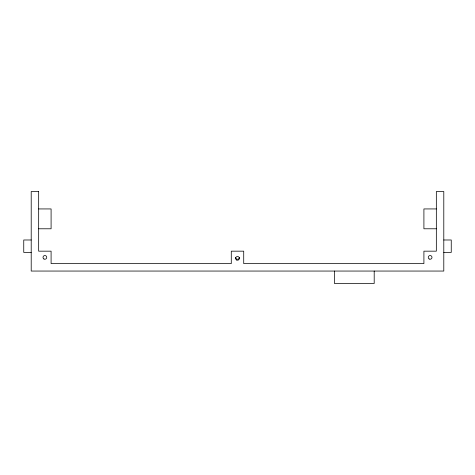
<?xml version="1.0" encoding="UTF-8"?>
<svg xmlns="http://www.w3.org/2000/svg" width="475" height="475" viewBox="0 0 475 475"><rect width="100%" height="100%" fill="white"/><g stroke="black" fill="none" stroke-linecap="round" stroke-linejoin="round"><path stroke-width="0.71" d="M38.665 208.935L51.092 208.935L51.092 228.784L38.665 228.784M436.335 208.935L423.908 208.935L423.908 228.784L436.335 228.784M31.208 239.988L23.75 239.988L23.75 252.415L31.208 252.415M443.793 239.988L451.25 239.988L451.25 252.415L443.793 252.415M374.199 271.053L374.199 283.48L334.436 283.48L334.436 271.053M239.364 257.385A1.864 1.864 0 0 1 237.5 259.249A1.864 1.864 0 0 1 235.636 257.385M38.665 191.52L31.208 191.52L31.208 271.053L443.793 271.053L443.793 191.52L436.335 191.52L436.335 251.168L423.908 251.168L423.908 263.595L243.717 263.595L243.717 251.168L231.283 251.168L231.283 263.595L51.092 263.595L51.092 251.168L38.665 251.168L38.665 191.52M429.192 259A1.864 1.864 0 0 0 431.989 257.385A1.864 1.864 0 0 0 429.192 255.77A1.864 1.864 0 0 0 429.192 259M43.943 259A1.864 1.864 0 0 0 46.74 257.385A1.864 1.864 0 0 0 43.943 255.77A1.864 1.864 0 0 0 43.943 259M236.568 259.979A1.864 1.864 0 0 0 239.364 258.364A1.864 1.864 0 0 0 236.568 256.749A1.864 1.864 0 0 0 236.568 259.979"/></g></svg>
